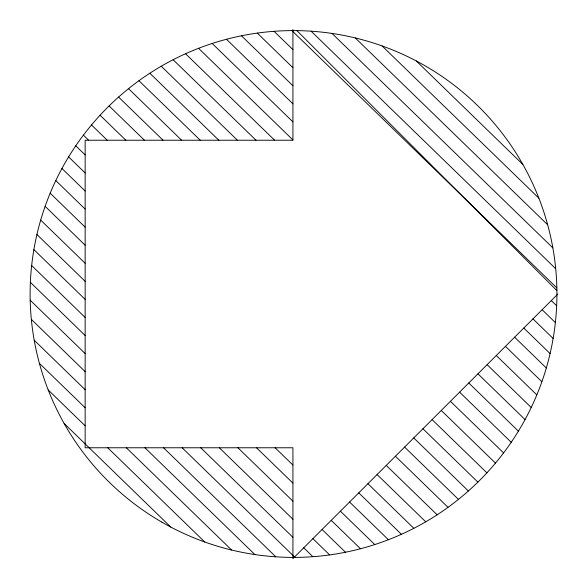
<?xml version="1.0" encoding="UTF-8"?>
<svg xmlns="http://www.w3.org/2000/svg" width="588" height="588" viewBox="0 0 588 588"><rect width="100%" height="100%" fill="white"/><g stroke="black" fill="none" stroke-linecap="round" stroke-linejoin="round"><path stroke-width="0.88" d="M557.887 294L292.927 558.6L292.927 447.769L85.15 447.769L85.15 140.231L292.927 140.231L292.927 29.4M416.289 60.961L522.872 164.471M382.097 45.938L538.887 198.207M355.262 37.933L547.671 224.8M332.022 33.428L552.852 247.901M311.118 31.186L555.704 268.731M291.92 30.598L556.851 287.907M274.059 31.318L292.927 49.642M551.301 300.578L556.66 305.782M257.294 33.097L292.927 67.708M542.129 309.736L555.366 322.584M241.47 35.787L292.927 85.767M532.963 318.894L553.139 338.482M226.461 39.271L292.927 103.826M523.79 328.045L550.089 353.586M212.18 43.468L292.927 121.892M514.625 337.203L546.318 367.985M198.568 48.304L292.927 139.951M505.452 346.361L541.879 381.737M185.558 53.736L274.618 140.231M496.287 355.519L536.829 394.893M173.122 59.719L256.015 140.231M487.114 364.678L531.214 407.499M161.222 66.224L237.42 140.231M477.948 373.836L525.055 419.582M149.837 73.228L218.824 140.231M468.776 382.986L518.388 431.166M138.944 80.718L200.229 140.231M459.61 392.145L511.222 442.272M128.537 88.663L181.626 140.231M450.437 401.303L503.585 452.914M118.592 97.064L163.03 140.231M441.272 410.461L495.471 463.101M109.103 105.921L144.435 140.231M432.099 419.619L486.901 472.84M100.078 115.211L125.839 140.231M422.934 428.77L477.875 482.131M91.515 124.957L107.237 140.231M413.761 437.928L468.386 490.98M83.408 135.144L88.641 140.231M404.595 447.086L458.442 499.381M75.764 145.787L85.15 154.901M395.423 456.244L448.027 507.326M68.605 156.893L85.15 172.96M386.257 465.402L437.127 514.809M61.938 168.484L85.15 191.026M377.084 474.56L425.741 521.813M55.787 180.567L85.15 209.085M367.919 483.711L413.842 528.318M50.171 193.18L85.15 227.152M358.746 492.869L401.406 534.294M45.129 206.337L85.15 245.211M349.581 502.027L388.396 539.725M40.69 220.096L85.15 263.277M275.118 447.769L292.927 465.071M340.408 511.185L374.776 544.562M36.919 234.494L85.15 281.336M256.522 447.769L292.927 483.13M331.242 520.343L360.488 548.751M33.883 249.606L85.15 299.395M237.919 447.769L292.927 501.196M322.07 529.494L345.479 552.228M31.656 265.504L85.15 317.461M219.324 447.769L292.927 519.255M312.904 538.652L329.647 554.918M30.37 282.321L85.15 335.52M200.729 447.769L292.927 537.322M303.731 547.81L312.875 556.689M30.186 300.196L85.15 353.586M182.133 447.769L295.007 557.402M31.34 319.38L85.15 371.645M163.53 447.769L275.801 556.807M34.2 340.224L85.15 389.704M144.935 447.769L254.883 554.558M39.403 363.34L85.15 407.771M126.339 447.769L231.628 550.03M48.209 389.954L85.15 425.83M107.744 447.769L204.764 542.004M64.136 423.478L170.792 527.068M296.903 30.62L556.902 290.612M161.818 522.115A263.402 263.402 0 0 0 556.924 294A263.402 263.402 0 0 0 161.818 65.885A263.402 263.402 0 0 0 161.818 522.115"/></g></svg>
